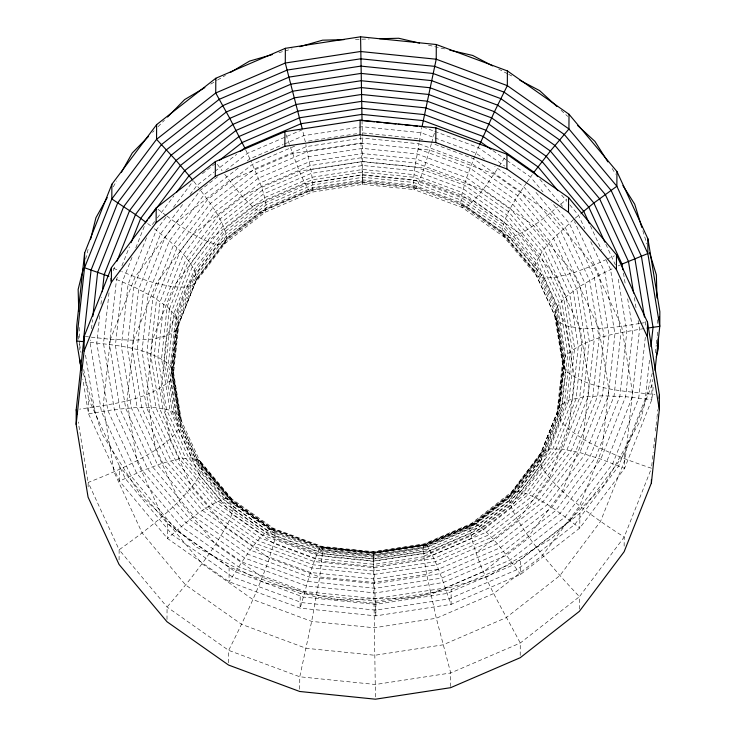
<?xml version="1.0" encoding="UTF-8"?>
<svg xmlns="http://www.w3.org/2000/svg" width="736" height="736" viewBox="0 0 736 736"><rect width="100%" height="100%" fill="white"/><g stroke="black" fill="none" stroke-linecap="round" stroke-linejoin="round"><path stroke-width="0.55" stroke-dasharray="3.68 2.76" d="M88.127 486.965L88.154 482.439L78.246 421.967M83.738 369.509L88.587 399.105L88.513 413.816L119.49 481.132L167.422 538.412L229.034 581.734L300.132 608.157L375.866 615.866L451.076 604.357L520.628 574.393L579.802 528.034L624.551 468.418L651.829 399.63L653.421 384.974M119.085 559.94L119.131 549.764L88.154 482.439C111.495 473.377 134.504 463.22 155.747 449.862C165.83 442.143 178.682 434.81 181.553 421.415L173.604 372.894L170.577 365.525L175.959 315.9L194.433 269.312L224.738 228.951L264.804 197.552L311.908 177.266L362.839 169.464L414.12 174.69L462.263 192.584L503.985 221.922L536.443 260.71L557.428 306.296L565.496 355.58L560.114 405.214L540.96 453.302L510.775 493.506M166.998 619.482L167.063 607.034C184.331 587.024 200.91 566.37 215.602 544.373C223.054 531.788 232.015 519.303 234.168 504.482L232.098 499.183L199.64 460.405L191.949 457.856L179.464 458.767L162.73 463.091L142.453 470.654L119.49 481.132L119.572 466.431L167.504 523.701L229.117 567.033L300.205 593.446L375.94 601.165L451.15 589.646L520.711 559.691L579.876 513.323L624.625 453.716L651.903 384.928L652.492 379.518M167.504 523.701L167.422 538.412C185.564 523.471 203.164 506.046 225.897 498.419L232.098 499.183L273.82 528.522L321.963 546.416L373.244 551.641L424.175 543.84L471.279 523.554L511.345 492.154L541.65 451.794L549.654 448.85L562.58 449.116L579.894 452.594L600.852 459.117L624.551 468.418L624.625 453.716M228.611 662.805L228.675 650.357C243.726 620.347 258.226 589.959 269.376 558.256C271.372 548.66 277.509 538.366 273.82 528.522L269.532 529.101C252.264 543.288 241.436 563.509 229.034 581.734L229.117 567.033M299.708 689.218L299.773 676.78L311.659 621.396L319.728 576.969L322.635 550.979L321.963 546.416L319.884 547.814C310.831 567.005 306.176 587.908 300.132 608.157L300.205 593.446M375.443 696.937L373.244 551.641L375.866 615.866L375.94 601.165M450.644 686.55L450.717 672.98L436.328 618.258L426.632 574.273L424.092 558.734L423.264 548.449L424.175 543.84L426.788 545.128C437.856 563.472 443.661 584.393 451.076 604.357L451.15 589.646M520.205 655.463L520.269 643.016C501.06 606.197 477.324 569.839 469.632 528.476L471.279 523.554L476.054 523.903C494.739 536.802 506.984 556.692 520.628 574.393L520.711 559.691M579.379 609.095L579.444 596.657L624.192 537.05L651.47 468.252C627.918 460.414 604.652 451.462 583.05 439.107C572.921 431.949 559.857 425.187 557.097 411.967L562.396 363.106L554.447 314.585L557.428 306.296L566.15 296.682L580.253 286.138L599.141 275.126L613.419 268.244M579.876 513.323L579.802 528.034C560.538 513.875 541.558 497.288 517.96 491.068L511.345 492.154L509.082 497.564L469.632 528.476L423.264 548.449L373.124 556.122L322.635 550.979L267.784 530.592L223.376 499.367L188.83 458.077L166.492 409.556L157.9 357.089L163.622 304.262L183.282 254.674L215.538 211.71L258.189 178.287L308.329 156.694L362.544 148.396L417.137 153.953L468.381 172.997L512.79 204.231L547.345 245.511L569.673 294.041L578.275 346.509L572.544 399.335L552.883 448.914L520.628 491.887L477.977 525.302L427.837 546.903L373.621 555.202L319.038 549.636M624.146 546.094L624.192 537.05C602.536 523.268 581.44 508.512 562.359 491.289C553.049 481.454 541.466 471.85 538.918 457.82L560.114 405.214L568.965 400.126L583.271 396.943L602.425 395.775L625.609 396.686L651.829 399.63L651.903 384.928M645.316 337.281L638.719 398.158L612.702 463.772L570.023 520.628L513.581 564.852L447.24 593.428L375.498 604.403L303.269 597.052L235.456 571.844L176.695 530.527L130.971 475.898L101.421 411.682L90.05 342.258L90.289 340.004M91.512 328.734L92.488 319.709M99.737 315.597L96.775 342.875L107.879 410.614L136.712 473.276L181.323 526.58L238.666 566.904L304.833 591.496L375.323 598.672L445.317 587.963L510.057 560.078L565.128 516.92L606.777 461.444L632.16 397.422L639.556 329.213L638.075 320.188M100.97 304.226L101.706 297.408M109.011 292.762L103.509 343.491L114.328 409.556L142.453 470.654L185.96 522.643L241.877 561.964L306.406 585.939L375.139 592.949L443.394 582.498L506.534 555.303L560.234 513.222L600.852 459.117L625.609 396.686L632.822 330.17L627.311 296.58M110.234 281.492L110.602 278.107M117.337 277.343L116.509 279.45L109.452 344.466L120.032 409.041L147.522 468.768L190.044 519.579L244.711 558.017L307.786 581.458L374.974 588.303L441.701 578.091L503.415 551.503L555.91 510.37L595.608 457.488L619.813 396.456L626.86 331.439L617.955 277.058M116.509 279.45L133.851 286.838L152.95 296.893L167.182 306.719L175.959 315.9L178.903 324.033L173.604 372.894L170.504 380.42C145.507 401.525 110.639 404.055 79.598 409.17M557.851 410.274L563.169 361.229L555.192 312.515L534.456 267.453L502.375 229.117L461.141 200.118L413.549 182.436L362.866 177.275L312.533 184.984L265.972 205.031L226.375 236.063L196.42 275.963L178.167 322L172.85 371.054L180.826 419.768M559.36 406.898L564.724 357.466L556.683 308.366L535.78 262.954L503.452 224.324L461.886 195.095L413.926 177.275L362.848 172.068L312.11 179.842L265.19 200.045L225.28 231.325L195.095 271.529L176.695 317.934L171.332 367.365L179.382 416.466M649.465 360.263L645.27 398.894L618.626 466.1L574.908 524.326L517.104 569.618L449.153 598.892L375.682 610.135L301.696 602.6L232.245 576.794L172.058 534.465L125.23 478.52L88.587 399.105M655.38 352.848L656.245 344.862M656.374 343.721L657.11 336.886M657.239 335.745L657.855 330.041M651.71 465.998L652.326 460.368M652.446 459.236L653.182 452.474M653.669 447.966L655.012 435.565M655.5 431.048L655.988 426.54M656.116 425.417L656.852 418.646M656.972 417.524L657.828 409.63M418.867 143.796L471.896 163.502L517.859 195.822L553.619 238.547L576.73 288.77L585.626 343.068L579.701 397.734L559.351 449.052L525.964 493.516L481.832 528.108L429.934 550.454L373.833 559.047L317.336 553.288L264.307 533.582L218.344 501.262L182.583 458.537L159.473 408.314L150.576 354.016L156.51 299.35L176.852 248.032L210.238 203.568L254.371 168.986L306.268 146.63L362.37 138.046L418.867 143.796C416.898 158.93 412.28 174.276 414.037 189.584L462.18 207.478L503.902 236.817L536.36 275.595L557.345 321.19L565.423 370.475L560.041 420.1L541.567 466.688L511.262 507.049L471.196 538.448L424.092 558.734L373.161 566.536L321.88 561.31L273.737 543.416L232.015 514.078L199.557 475.29L178.572 429.704L170.504 380.42L175.886 330.786L197.082 278.18L226.918 238.436L266.368 207.524L312.736 187.551L362.876 179.878L413.365 185.021L460.764 202.639L501.832 231.518L533.793 269.698L555.901 317.888L563.905 366.795L558.569 416.033L540.242 462.254L510.177 502.302L470.414 533.462L423.678 553.592L373.143 561.329L322.258 556.14L274.491 538.393L233.091 509.284L200.882 470.792L180.062 425.564L172.049 376.657L177.394 327.41L195.721 281.189L225.786 241.141L265.549 209.99L312.285 189.86L362.82 182.123L413.706 187.303L466.468 206.899L510.103 237.581L544.051 278.144L566.002 325.827L574.448 377.375L568.818 429.281L549.498 478.004L517.804 520.214L475.898 553.058M419.207 141.763L421.848 127.668M85.652 259.173L88.697 246.91M652.243 373.216L640.596 420.192L604.274 484.941L551.862 538.384L486.947 576.877L413.936 597.788L337.815 599.711L263.764 582.489L196.843 547.317L141.597 496.588L101.798 433.752L83.039 372.48M431.388 143.713C426.898 158.718 422.97 174.046 416.116 188.186L414.037 189.584L362.756 184.359L311.825 192.16L264.721 212.446L224.655 243.846L194.35 284.206L186.346 287.15L173.42 286.884L156.106 283.406L135.148 276.883L121.753 271.621M431.692 142.655L434.378 133.133M113.243 270.636L115.34 265.337M121.928 265.77L129.435 246.827M132.002 257.416L122.286 281.906L115.396 345.432L125.736 408.517L152.591 466.872L194.138 516.525L247.544 554.07L309.166 576.978L374.817 583.666L439.999 573.684L500.296 547.713L551.586 507.527L590.373 455.86L614.017 396.226L620.899 332.709L610.567 269.615L605.774 259.201M135.801 247.839L145.507 223.348M146.538 237.792L128.073 284.372L121.348 346.398L131.44 408.002L157.66 464.986L198.232 513.461L250.378 550.132L310.555 572.488L374.652 579.02L438.306 569.278M539.598 456.32L558.606 408.59L563.951 359.343L555.938 310.436L535.118 265.208L502.909 226.716L461.509 197.607L413.742 179.86L362.857 174.671L312.322 182.408L265.586 202.538L225.823 233.698L195.758 273.746L177.431 319.967L172.095 369.205L180.099 418.112M474.83 155.968L466.624 177.744L462.263 192.584L460.764 202.639L462.18 207.478L466.468 206.899C479.798 196.236 488.906 181.406 498.401 167.449M475.226 155.038L479.145 145.728M178.903 324.033L175.886 330.786L167.035 335.874L152.729 339.057L133.575 340.225L110.391 339.314L85.312 336.499M541.65 451.794L538.918 457.82L509.082 497.564C511.207 512.256 520.637 524.336 528.42 536.507C543.886 557.814 561.32 577.585 579.444 596.657L520.269 643.016L450.717 672.98L375.507 684.498L299.773 676.78L228.675 650.357L167.063 607.034L119.131 549.764C140.245 534.86 160.752 519.018 179.244 500.931C188.361 490.599 199.594 480.47 202.207 466.302L199.64 460.405M113.261 186.861L116.546 181.001M499.017 166.502L505.742 156.152M526.608 182.721C516.479 197.818 505.034 213.247 501.832 231.518L503.902 236.817L510.103 237.581C528.273 231.674 543.104 218.877 557.621 206.908M527.178 181.921L532.266 174.634M154.597 221.564L151.156 226.154L146.804 222.925M157.357 217.893L173.88 195.877M165.968 217.258L156.382 230.018L133.851 286.838L127.291 347.364L137.144 407.486L162.73 463.091L202.326 510.398L253.212 546.186L311.935 568.008L374.486 574.384L436.604 564.871L494.058 540.123L542.938 501.832L579.894 452.594L602.425 395.775L608.985 335.248L599.141 275.126L574.494 221.582M173.494 207.23L193.347 180.789M182.556 204.571L160.696 233.689L138.626 289.349L132.195 348.652L141.846 407.542L166.916 462.015L205.703 508.355L255.548 543.407L313.076 564.788L374.348 571.026L435.206 561.715L491.482 537.473L539.359 499.956L575.57 451.729L597.641 396.069L604.063 336.766L594.421 277.877L569.351 223.404L551.788 202.418M190.072 194.562L196.908 185.463L214.066 172.012M217.589 176.723L200.468 190.136L165.011 237.369L143.4 291.87L137.108 349.931L146.556 407.588L171.102 460.929L209.07 506.304L257.885 540.629L314.217 561.559L374.21 567.677L433.798 558.55L488.906 534.814L535.79 498.079L571.237 450.855L592.848 396.354L599.141 338.293L589.702 280.637L565.147 227.295L535.21 191.516M196.402 279.68L226.357 239.789L265.954 208.757L312.506 188.701L362.848 181.001L413.531 186.162L461.113 203.844L502.357 232.843L534.437 271.179M540.279 454.811L510.214 494.859L470.451 526.01L423.715 546.14L373.18 553.877L322.294 548.697L269.532 529.101L225.897 498.419L191.949 457.856L169.998 410.173L161.552 358.625L167.182 306.719L186.502 257.996L218.196 215.786L260.102 182.942L309.368 161.727L362.636 153.566L416.272 159.031L466.624 177.744L510.26 208.435L544.208 248.998L566.15 296.682L574.595 348.229L568.965 400.126L549.654 448.85L517.96 491.068L476.054 523.903L426.788 545.128L373.52 553.279L319.884 547.814M540.905 464.471L510.72 504.675L470.81 535.955L423.89 556.158M152.518 132.351L154.1 130.732M158.047 126.702L164.376 120.253M573.546 219.521C558.569 234.315 539.046 248.216 533.793 269.698L536.36 275.595L544.051 278.144L556.536 277.233L573.27 272.909L593.547 265.346L606.068 259.624M560.998 204.038L566.895 199.024M575.239 218.141L580.327 214.02M202.4 173.696L215.97 163.052M214.967 171.304L236.652 154.321M225.704 170.366L247.342 153.41L302.45 129.674L305.228 141.597L352.213 134.403M238.206 168.029L204.019 194.819L169.326 241.04L148.175 294.382L142.011 351.21L151.257 407.643L175.288 459.844L212.446 504.261L260.222 537.85L315.358 558.339L374.081 564.319L432.391 555.395L486.33 532.165L532.211 496.211L566.913 449.99L588.064 396.649L594.228 339.82L584.973 283.388L560.952 231.178L523.784 186.769L494.748 166.354M247.204 160.982L249.9 158.866L283.093 144.569M513.001 491.887L470.865 524.786L423.945 544.99L373.216 552.764L322.129 547.556L271.676 528.816L228.997 498.806L195.794 459.126L174.331 412.491L166.069 362.075L171.571 311.31L190.468 263.654L221.462 222.364L262.448 190.247L310.638 169.492L362.738 161.515L415.196 166.86L464.444 185.168L507.122 215.179L540.325 254.849L561.789 301.484L570.05 351.909L564.54 402.666L545.652 450.322L514.648 491.611L473.662 523.728L425.482 544.484L373.382 552.46L320.924 547.115M470.028 530.969L509.625 499.937L539.58 460.037L557.833 414L563.15 364.946L555.174 316.232M210.744 84.106L216.614 80.629M217.598 80.04L225.437 75.394M618.185 265.944L620.089 265.034M607.117 259.155L614.422 255.815M284.133 144.127L303.839 135.636L362.158 126.702L420.882 132.692L476.008 153.18L484.444 159.105M294.676 146.142L252.466 164.33L207.58 199.493L173.641 244.711L152.95 296.893L146.915 352.489L155.968 407.698L179.464 458.767L215.823 502.21L262.559 535.072L316.489 555.119L373.943 560.97L430.992 552.23L483.754 529.506L528.641 494.334L562.58 449.116L583.271 396.943L589.306 341.348L580.253 286.138L556.756 235.069L520.398 191.627L473.662 158.755L432.418 143.437M472.466 523.646L424.828 544.162L373.308 552.046L321.439 546.765L272.743 528.669M278.916 52.679L292.128 48.898M639.63 323.481L621.672 326.444L598.856 328.514L580.032 328.302L566.002 325.827L557.345 321.19L554.447 314.585M640.752 323.297L646.364 322.377M353.335 134.237L356.684 133.722M362.462 143.216L307.298 151.662L256.284 173.632L212.888 207.644L180.072 251.353L160.062 301.806L154.238 355.552L162.987 408.931L185.702 458.307L220.855 500.314L266.046 532.091L318.191 551.466L373.732 557.124L428.886 548.679M644.046 328.578C616.98 333.316 586.997 336.95 565.496 355.58L562.396 363.106L565.423 370.475C590.336 390.338 624.579 391.009 654.93 394.56M355.47 39.348L369.251 38.999M90.05 342.258C117.539 345.626 148.249 347.364 170.577 365.525L178.655 414.81L181.553 421.415M362.038 120.548L362.278 132.866L419.732 138.718L422.896 139.895M416.116 188.186L362.48 182.721L309.212 190.872L259.946 212.097L218.04 244.932L186.346 287.15L167.035 335.874L161.405 387.771L169.85 439.318L191.792 487.002L225.74 527.565L269.376 558.256L319.728 576.969L373.364 582.434L426.632 574.273L497.177 543.922L547.262 504.675L585.129 454.222L608.221 396.005L614.946 333.978L604.854 272.375L590.07 240.258M428.462 45.172L445.216 49.073M423.099 127.052L433.725 131.008M434.792 131.404L478.363 147.596L504.648 166.078M418.002 148.874L470.138 168.25L515.329 200.026L550.482 242.034L573.206 291.41L581.946 344.788L576.122 398.535L556.112 448.988L523.296 492.706L479.9 526.709L423.467 551.016L373.134 558.725L322.451 553.564L274.859 535.882L233.625 506.883L201.544 468.547L180.808 423.485L172.831 374.771L178.149 325.726L197.082 278.18C190.974 255.346 169.068 241.371 152.03 226.798M113.51 268.382L120.722 271.216M498.64 69.074L507.72 73.858M508.732 74.382L511.759 75.974M492.945 150.604L506.11 159.868M507.049 160.531L530.564 177.063L543.002 191.93M461.472 205.059L502.872 234.168L535.081 272.651M274.169 529.736L230.543 498.999L197.717 459.761L176.493 413.65L168.323 363.796L173.77 313.6L192.446 266.487L223.1 225.658L263.626 193.899L311.273 173.383L362.784 165.49L414.653 170.78L463.349 188.876L505.549 218.546L538.384 257.775L559.608 303.894L567.778 353.74L562.332 403.935L543.646 451.058L509.643 496.211L470.046 527.243L423.494 547.299L373.152 554.999L322.469 549.838L274.887 532.156L233.643 503.157L201.508 464.692M274.528 530.941L233.128 501.832L200.919 463.349M275.236 533.361L234.168 504.482L202.207 466.302L178.655 414.81L169.998 410.173L155.968 407.698L137.144 407.486L114.328 409.556L88.513 413.816L82.818 379.095M157.973 209.318L165.977 215.372M166.87 216.044C182.611 227.654 198.803 240.019 218.04 244.932L224.655 243.846L226.918 238.436C223.624 220 211.26 204.893 200.468 190.136M561.044 110.271L567.714 116.389M561.66 195.123L566.83 201.287M569.774 204.81L578.625 215.39L584.826 228.859M539.819 179.216L562.552 206.374M200.275 461.877L232.613 500.508M193.936 181.562L198.683 187.8M217.378 164.33L222.079 170.697M224.765 174.331C235.262 187.919 245.511 202.418 259.946 212.097L264.721 212.446L266.368 207.524C264.528 191.02 257.25 175.775 250.755 160.687M612.113 168.526L615.719 174.22M245.631 149.767L249.9 158.866M605.857 244.214L615.333 264.804M590.428 225.851L601.459 249.817M286.019 134.771L290.039 146.216M290.407 147.264C295.927 162.086 300.831 177.367 309.212 190.872L311.825 192.16C314.272 176.263 308.228 160.264 305.854 144.615M642.841 230.745L646.88 243.938M645.196 321.54L646.3 328.256M634.377 297.602L636.226 308.89M623.466 273.065L625.296 284.262M85.532 355.184L94.962 412.749M78.246 335.993L78.78 339.222M79.654 344.595L80.951 352.526M360.64 136.178L362.756 184.359L362.278 132.866M657.579 319.728L657.699 324.309M79.184 327.41L79.534 340.014M79.562 341.154L79.801 350.032M110.391 339.314L103.178 405.83L114.006 471.886L142.131 532.993L185.628 584.973L241.546 624.294L306.075 648.278L374.808 655.279L443.072 644.828L506.202 617.633L559.912 575.552L600.521 521.456L625.278 459.016L632.491 392.509L621.672 326.444L593.547 265.346L550.04 213.357L494.123 174.036L429.594 150.061L360.861 143.051L292.606 153.502L229.466 180.697L175.766 222.778L135.148 276.883L110.391 339.314M133.575 340.225L127.015 400.752L136.859 460.874L162.454 516.479L202.041 563.785L252.936 599.573L311.659 621.396L374.21 627.771L436.328 618.258L493.782 593.51L542.653 555.211L579.618 505.982L602.149 449.162L608.709 388.636L598.856 328.514L573.27 272.909L533.674 225.602L482.788 189.814L424.065 167.992L361.514 161.616L299.396 171.129L241.942 195.877L193.062 234.168L156.106 283.406L133.575 340.225M152.729 339.057L146.694 394.652L155.747 449.862L179.244 500.931L215.602 544.373L262.338 577.245L316.268 597.282L373.722 603.134L430.772 594.403L483.534 571.67L528.42 536.507L562.359 491.289L583.05 439.107L589.085 383.511L580.032 328.302L556.536 277.233L520.177 233.79L473.441 200.928L419.511 180.881L362.057 175.03L305.008 183.77L252.246 206.494L207.359 241.666L173.42 286.884L152.729 339.057M169.381 309.019L163.815 360.346L172.169 411.332L193.872 458.491L227.442 498.612L270.6 528.954L320.399 547.464L373.446 552.865L426.135 544.806L474.858 523.82L516.304 491.335L547.648 449.586L566.757 401.396L572.323 350.069L563.969 299.083L542.266 251.924L508.686 211.802L465.529 181.452L415.73 162.95L362.682 157.541L310.003 165.609L261.28 186.594L219.834 219.07L188.48 260.829L169.381 309.019"/><path stroke-width="1.1" d="M76.148 424.359L76.222 409.648L84.171 336.37L111.449 267.582L156.198 207.966L215.372 161.607L284.924 131.643L360.134 120.134L435.868 127.843L506.966 154.266L568.578 197.588L616.51 254.868L647.487 322.184L659.419 394.974L659.336 409.676L651.388 482.963L624.119 551.752L579.37 611.358L520.196 657.726L450.634 687.682L375.424 699.2L299.699 691.481L228.602 665.068L166.989 621.745L119.057 564.466L88.072 497.14L76.148 424.359L84.097 351.072L84.171 336.37M655.003 370.318L659.778 326.352L659.852 311.641L647.928 238.86L616.943 171.534L569.011 114.255L507.398 70.932L436.301 44.519L360.576 36.8L285.366 48.318L215.804 78.274L156.63 124.642L111.881 184.248L84.612 253.037L84.53 267.748L76.581 341.026L81.356 370.144M84.097 351.072L111.375 282.284L111.449 267.582M111.881 184.248L111.808 198.95L84.53 267.748L108.854 276.322M111.375 282.284L156.124 222.677L156.198 207.966M156.63 124.642L156.556 139.343L111.808 198.95L135.479 214.544L145.93 222.281L147.292 220.469M156.124 222.677L215.289 176.309L215.372 161.607M215.804 78.274L215.731 92.984L229.798 118.367L244.784 147.945L240.267 151.487M215.289 176.309L284.85 146.354L284.924 131.643M285.366 48.318L285.283 63.02L302.22 128.68M284.85 146.354L360.06 134.835L360.134 120.134M360.576 36.8L362.038 120.548L374.486 121.817M659.336 409.676L647.413 336.895L616.428 269.569L568.496 212.299L506.883 168.967L435.795 142.554L435.868 127.843M436.301 44.519L436.227 59.22L422.041 126.666L419.768 126.426M506.883 168.967L506.966 154.266M507.398 70.932L507.325 85.643L494.454 111.706L479.541 144.799M568.496 212.299L568.578 197.588M569.011 114.255L568.937 128.966L550.372 151.027L533.959 172.215L537.62 176.594M616.428 269.569L616.51 254.868M616.943 171.534L616.869 186.236L647.846 253.561L659.778 326.352L648.545 327.943M647.413 336.895L647.487 322.184M647.928 238.86L647.846 253.561L621.994 264.114L622.914 269.707M651.388 482.963L651.406 479.568M84.612 253.037L76.664 326.324L76.581 341.026L83.315 341.642L91.08 270.057L117.723 202.851L161.442 144.624L219.245 99.323L287.196 70.058L360.668 58.806L434.654 66.35L504.105 92.156L564.291 134.476L611.119 190.431L641.387 256.202L653.034 327.299L650.937 346.619M92.856 316.333L97.63 272.366L123.639 206.752L166.327 149.896L222.76 105.671L289.11 77.096L360.842 66.111L433.072 73.471L500.885 98.67L559.654 139.996L605.369 194.626L634.92 258.842L644.46 317.06M102.322 291.723L104.172 274.675L129.564 210.652L171.212 155.167L226.274 112.019L291.014 84.134L361.017 73.416L431.498 80.601L497.665 105.184L555.008 145.507L599.619 198.812L628.461 261.473L633.641 293.084M659.033 319.222L659.263 317.05M659.051 398.351L659.419 394.974M83.444 268.097L78.154 289.423L78.752 311.365M90.629 239.108L95.919 217.773L107.226 197.616M656.264 357.006L658.361 348.533L658.094 338.744M117.015 261.105L135.479 214.544L176.088 160.448L229.798 118.367L292.928 91.172L361.192 80.721L429.925 87.722L494.454 111.706L550.372 151.027L593.869 203.007L621.994 264.114M131.109 242.613L140.705 218.417L180.403 165.526L232.898 124.393L294.612 97.814L361.339 87.602L428.527 94.447L491.602 117.889L546.268 156.317L588.791 207.138L604.909 242.153M121.477 172.215L132.241 153.024L148.562 136.381M148.654 218.656L184.718 170.614L236.008 130.428L296.304 104.457L361.486 94.475L427.138 101.163L488.759 124.062L542.165 161.616L583.712 211.26L589.462 223.772M176.64 192.216L189.032 175.702L239.108 136.454L297.988 111.099L361.643 101.356L425.739 107.888L485.916 130.244L538.062 166.916L557.98 190.716M167.532 117.033L184.644 99.581L204.866 87.593M581.173 213.33L593.869 203.007L616.869 186.236L568.937 128.966L507.325 85.643L436.227 59.22L360.493 51.502L285.283 63.02L215.731 92.984L156.556 139.343L176.088 160.448L192.63 179.934M219.595 160.218L242.218 142.49L299.672 117.742L361.79 108.229L424.341 114.604L483.064 136.427L533.959 172.215M230.331 72.496L249.568 61.088L272.302 54.574M244.784 147.945L301.061 123.703L361.919 114.393L423.191 120.63L480.718 142.011L491.059 149.288M299.837 46.69L322.58 40.176L343.988 39.634M379.583 38.741L398.7 38.254L419.52 43.102M376.749 122.047L381.285 122.507M383.548 122.737L395.996 124.007M398.259 124.237L402.794 124.697M405.058 124.927L410.716 125.506M412.979 125.736L417.505 126.196M360.06 134.835L435.795 142.554M449.687 50.112L472.742 55.467L492.577 65.89M519.837 80.224L539.672 90.648L556.876 106.444M577.714 125.58L594.918 141.376L607.908 161.892M622.923 185.592L634.717 204.212L641.829 227.452M649.575 252.733L656.356 274.868L656.981 297.951M81.438 367.264L80.16 363.087L80.068 359.83M76.222 409.648L76.958 414.129"/></g></svg>
